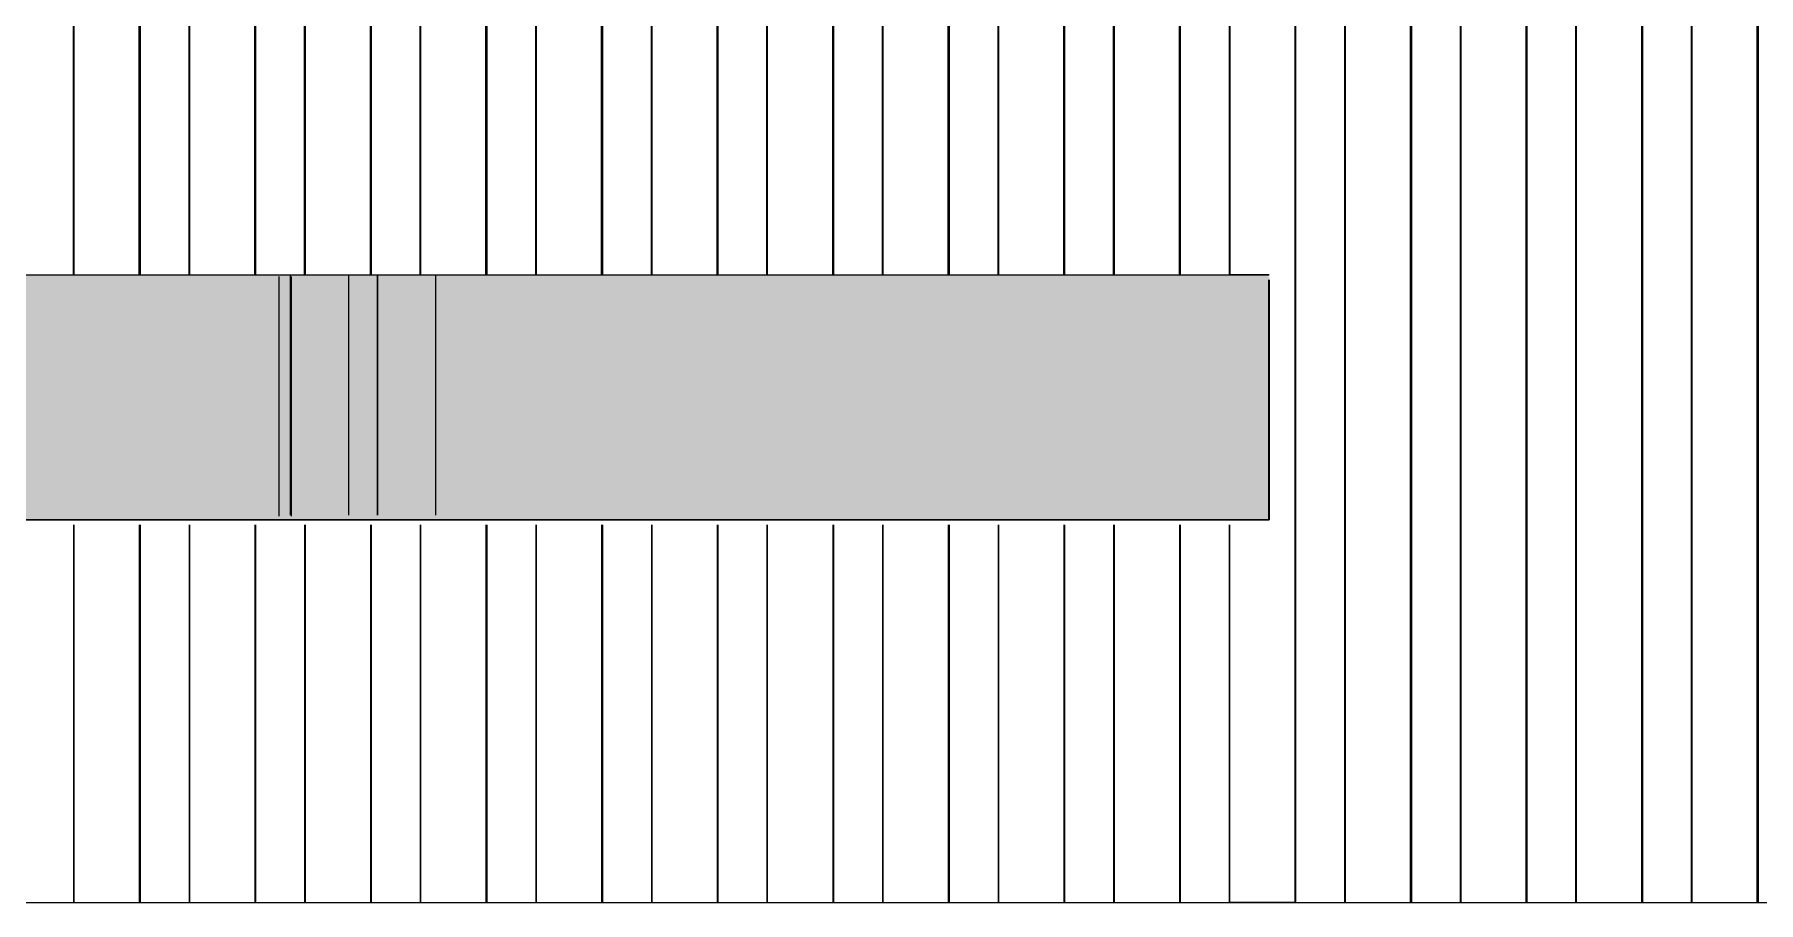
# Model space of a CAD drawing. Header units: millimetres. Extents: x 0 to 84100, y 0 to 59400.
# Drawn here: x 30615 to 34132, y 17710 to 19480 of the extents above; entities that cross this region are included whole.
import ezdxf

# ---------------------------------------------------------------- set-up
doc = ezdxf.new("R2010")
doc.units = ezdxf.units.MM
doc.layers.add('10_見えがかり', color=7, linetype='Continuous', lineweight=13)
doc.layers.add('12_見えがかり（ガラス）', color=5, linetype='Continuous', lineweight=9)

msp = doc.modelspace()

# ---------------------------------------------------------------- hatches: boundary and pattern name
at = {"layer": '12_見えがかり（ガラス）', "true_color": 0xdce9f2}
msp.add_hatch(color=8, dxfattribs=at).paths.add_polyline_path([(33129, 18989.7), (33134, 18984.7), (33134, 18494.7), (33129, 18489.7), (27079, 18489.7), (27074, 18494.7), (27074, 18984.7), (27079, 18989.7)])

# ---------------------------------------------------------------- linework, layer by layer
at = {"layer": '10_見えがかり'}
for points in [[(34129.8, 17709.7), (34129.8, 22286.8)], [(34131.3, 22286.8), (34131.3, 17709.7)], [(33995.5, 17709.7), (33995.5, 22247)], [(33997, 17709.7), (33997, 22247)], [(33894, 17709.7), (33894, 22217)], [(33895.5, 22217), (33895.5, 17709.7)], [(33759.7, 17709.7), (33759.7, 22177.2)], [(33761.2, 17709.7), (33761.2, 22177.2)], [(33658.2, 17709.7), (33658.2, 22147.1)], [(33659.7, 22147.1), (33659.7, 17709.7)], [(33523.9, 17709.7), (33523.9, 22107.3)], [(33525.4, 17709.7), (33525.4, 22107.3)], [(33422.4, 17709.7), (33422.4, 22077.2)], [(33423.9, 22077.2), (33423.9, 17709.7)], [(33288.1, 17709.7), (33288.1, 22037.4)], [(33289.6, 17709.7), (33289.6, 22037.4)], [(33186.5, 17709.7), (33186.5, 22007.3)], [(33188.1, 17709.7), (33188.1, 22007.3)], [(33052.2, 21967.6), (33052.2, 18989.7)], [(33053.8, 21967.6), (33053.8, 18989.7)], [(32950.7, 18989.7), (32950.7, 21937.5)], [(32952.3, 21937.5), (32952.3, 18989.7)], [(32816.4, 18989.7), (32816.4, 21897.7)], [(32818, 18989.7), (32818, 21897.7)], [(32714.9, 18989.7), (32714.9, 21867.6)], [(32716.4, 21867.6), (32716.4, 18989.7)], [(32580.6, 18989.7), (32580.6, 21827.8)], [(32582.1, 18989.7), (32582.1, 21827.8)], [(32479.1, 18989.7), (32479.1, 21797.7)], [(32480.6, 21797.7), (32480.6, 18989.7)], [(32344.8, 18989.7), (32344.8, 21757.9)], [(32346.3, 18989.7), (32346.3, 21757.9)], [(32243.3, 18989.7), (32243.3, 21727.9)], [(32244.8, 21727.9), (32244.8, 18989.7)], [(32109, 18989.7), (32109, 21688.1)], [(32110.5, 18989.7), (32110.5, 21688.1)], [(32007.5, 18989.7), (32007.5, 21658)], [(32009, 21658), (32009, 18989.7)], [(31873.2, 18989.7), (31873.2, 21618.2)], [(31874.7, 18989.7), (31874.7, 21618.2)], [(31771.6, 18989.7), (31771.6, 21588.1)], [(31773.2, 21588.1), (31773.2, 18989.7)], [(31637.3, 18989.7), (31637.3, 21548.3)], [(31638.9, 18989.7), (31638.9, 21548.3)], [(31535.8, 18989.7), (31535.8, 21518.2)], [(31537.3, 21518.2), (31537.3, 18989.7)], [(31401.5, 18989.7), (31401.5, 21478.5)], [(31403.1, 18989.7), (31403.1, 21478.5)], [(31300, 18989.7), (31300, 21448.4)], [(31301.5, 21448.4), (31301.5, 18989.7)], [(31165.7, 18989.7), (31165.7, 21408.6)], [(31167.2, 18989.7), (31167.2, 21408.6)], [(31064.2, 18989.7), (31064.2, 21378.5)], [(31065.7, 21378.5), (31065.7, 18989.7)], [(30929.9, 18989.7), (30929.9, 21338.7)], [(30931.4, 18989.7), (30931.4, 21338.7)], [(30828.4, 18989.7), (30828.4, 21308.6)], [(30829.9, 21308.6), (30829.9, 18989.7)], [(30694.1, 18989.7), (30694.1, 21268.8)], [(30695.6, 18989.7), (30695.6, 21268.8)], [(27065.8, 18989.7), (33133.8, 18989.7)], [(30694.1, 18989.7), (30828.4, 18989.7)], [(30694.1, 18989.7), (30695.6, 18989.7)], [(30695.6, 18989.7), (30829.9, 18989.7)], [(30828.4, 18989.7), (30829.9, 18989.7)], [(30929.9, 18989.7), (31064.2, 18989.7)], [(30929.9, 18989.7), (30931.4, 18989.7)], [(30931.4, 18989.7), (31065.7, 18989.7)], [(31064.2, 18989.7), (31065.7, 18989.7)], [(31113.9, 18497.4), (31113.9, 18986)], [(31137.1, 18499.3), (31137.1, 18989)], [(31139, 18497.6), (31139, 18986.3)], [(31165.7, 18989.7), (31300, 18989.7)], [(31165.7, 18989.7), (31167.2, 18989.7)], [(31167.2, 18989.7), (31301.5, 18989.7)], [(31256.1, 18499.3), (31256.1, 18989)], [(31300, 18989.7), (31301.5, 18989.7)], [(31314.3, 18499.5), (31314.3, 18989.4)], [(31314.9, 18499.7), (31314.9, 18989.7)], [(31401.5, 18989.7), (31535.8, 18989.7)], [(31401.5, 18989.7), (31403.1, 18989.7)], [(31403.1, 18989.7), (31537.3, 18989.7)], [(31433.5, 18499.5), (31433.5, 18989.4)], [(31535.8, 18989.7), (31537.3, 18989.7)], [(31637.3, 18989.7), (31771.6, 18989.7)], [(31637.3, 18989.7), (31638.9, 18989.7)], [(31638.9, 18989.7), (31773.2, 18989.7)], [(31771.6, 18989.7), (31773.2, 18989.7)], [(31873.2, 18989.7), (32007.5, 18989.7)], [(31873.2, 18989.7), (31874.7, 18989.7)], [(31874.7, 18989.7), (32009, 18989.7)], [(32007.5, 18989.7), (32009, 18989.7)], [(32109, 18989.7), (32243.3, 18989.7)], [(32109, 18989.7), (32110.5, 18989.7)], [(32110.5, 18989.7), (32244.8, 18989.7)], [(32243.3, 18989.7), (32244.8, 18989.7)], [(32344.8, 18989.7), (32479.1, 18989.7)], [(32344.8, 18989.7), (32346.3, 18989.7)], [(32346.3, 18989.7), (32480.6, 18989.7)], [(32479.1, 18989.7), (32480.6, 18989.7)], [(32580.6, 18989.7), (32714.9, 18989.7)], [(32580.6, 18989.7), (32582.1, 18989.7)], [(32582.1, 18989.7), (32716.4, 18989.7)], [(32714.9, 18989.7), (32716.4, 18989.7)], [(32816.4, 18989.7), (32950.7, 18989.7)], [(32816.4, 18989.7), (32818, 18989.7)], [(32818, 18989.7), (32952.3, 18989.7)], [(32950.7, 18989.7), (32952.3, 18989.7)], [(33052.2, 18989.7), (33132.3, 18989.7)], [(33052.2, 18989.7), (33053.8, 18989.7)], [(33133.8, 18989.7), (33053.8, 18989.7)], [(33132.3, 18989.7), (33133.8, 18989.7)], [(33132.3, 18979.7), (33132.3, 18489.7)], [(33133.8, 18979.7), (33133.8, 18489.7)], [(33133.8, 18979.7), (33133.8, 18489.7)], [(27065.8, 18489.7), (33133.8, 18489.7)], [(30828.4, 18489.7), (30694.1, 18489.7)], [(30694.1, 18489.7), (30695.6, 18489.7)], [(30694.1, 18479.7), (30694.1, 17709.7)], [(30829.9, 18489.7), (30695.6, 18489.7)], [(30695.6, 17709.7), (30695.6, 18479.7)], [(30828.4, 18489.7), (30829.9, 18489.7)], [(30828.4, 18479.7), (30828.4, 17709.7)], [(30829.9, 18479.7), (30829.9, 17709.7)], [(31064.2, 18489.7), (30929.9, 18489.7)], [(30929.9, 18489.7), (30931.4, 18489.7)], [(30929.9, 18479.7), (30929.9, 17709.7)], [(31065.7, 18489.7), (30931.4, 18489.7)], [(30931.4, 17709.7), (30931.4, 18479.7)], [(31064.2, 18489.7), (31065.7, 18489.7)], [(31064.2, 18479.7), (31064.2, 17709.7)], [(31065.7, 18479.7), (31065.7, 17709.7)], [(31300, 18489.7), (31165.7, 18489.7)], [(31165.7, 18489.7), (31167.2, 18489.7)], [(31165.7, 18479.7), (31165.7, 17709.7)], [(31301.5, 18489.7), (31167.2, 18489.7)], [(31167.2, 17709.7), (31167.2, 18479.7)], [(31300, 18489.7), (31301.5, 18489.7)], [(31300, 18479.7), (31300, 17709.7)], [(31301.5, 18479.7), (31301.5, 17709.7)], [(31535.8, 18489.7), (31401.5, 18489.7)], [(31401.5, 18489.7), (31403.1, 18489.7)], [(31401.5, 18479.7), (31401.5, 17709.7)], [(31537.3, 18489.7), (31403.1, 18489.7)], [(31403.1, 17709.7), (31403.1, 18479.7)], [(31535.8, 18489.7), (31537.3, 18489.7)], [(31535.8, 18479.7), (31535.8, 17709.7)], [(31537.3, 18479.7), (31537.3, 17709.7)], [(31771.6, 18489.7), (31637.3, 18489.7)], [(31637.3, 18489.7), (31638.9, 18489.7)], [(31637.3, 18479.7), (31637.3, 17709.7)], [(31773.2, 18489.7), (31638.9, 18489.7)], [(31638.9, 17709.7), (31638.9, 18479.7)], [(31771.6, 18489.7), (31773.2, 18489.7)], [(31771.6, 18479.7), (31771.6, 17709.7)], [(31773.2, 18479.7), (31773.2, 17709.7)], [(32007.5, 18489.7), (31873.2, 18489.7)], [(31873.2, 18489.7), (31874.7, 18489.7)], [(31873.2, 18479.7), (31873.2, 17709.7)], [(32009, 18489.7), (31874.7, 18489.7)], [(31874.7, 17709.7), (31874.7, 18479.7)], [(32007.5, 18489.7), (32009, 18489.7)], [(32007.5, 18479.7), (32007.5, 17709.7)], [(32009, 18479.7), (32009, 17709.7)], [(32243.3, 18489.7), (32109, 18489.7)], [(32109, 18489.7), (32110.5, 18489.7)], [(32109, 18479.7), (32109, 17709.7)], [(32244.8, 18489.7), (32110.5, 18489.7)], [(32110.5, 17709.7), (32110.5, 18479.7)], [(32243.3, 18489.7), (32244.8, 18489.7)], [(32243.3, 18479.7), (32243.3, 17709.7)], [(32244.8, 18479.7), (32244.8, 17709.7)], [(32479.1, 18489.7), (32344.8, 18489.7)], [(32344.8, 18489.7), (32346.3, 18489.7)], [(32344.8, 18479.7), (32344.8, 17709.7)], [(32480.6, 18489.7), (32346.3, 18489.7)], [(32346.3, 17709.7), (32346.3, 18479.7)], [(32479.1, 18489.7), (32480.6, 18489.7)], [(32479.1, 18479.7), (32479.1, 17709.7)], [(32480.6, 18479.7), (32480.6, 17709.7)], [(32714.9, 18489.7), (32580.6, 18489.7)], [(32580.6, 18489.7), (32582.1, 18489.7)], [(32580.6, 18479.7), (32580.6, 17709.7)], [(32716.4, 18489.7), (32582.1, 18489.7)], [(32582.1, 17709.7), (32582.1, 18479.7)], [(32714.9, 18489.7), (32716.4, 18489.7)], [(32714.9, 18479.7), (32714.9, 17709.7)], [(32716.4, 18479.7), (32716.4, 17709.7)], [(32950.7, 18489.7), (32816.4, 18489.7)], [(32816.4, 18489.7), (32818, 18489.7)], [(32816.4, 18479.7), (32816.4, 17709.7)], [(32952.3, 18489.7), (32818, 18489.7)], [(32818, 17709.7), (32818, 18479.7)], [(32950.7, 18489.7), (32952.3, 18489.7)], [(32950.7, 18479.7), (32950.7, 17709.7)], [(32952.3, 18479.7), (32952.3, 17709.7)], [(33132.3, 18489.7), (33052.2, 18489.7)], [(33052.2, 18489.7), (33053.8, 18489.7)], [(33052.2, 18479.7), (33052.2, 17709.7)], [(33133.8, 18489.7), (33053.8, 18489.7)], [(33053.8, 17709.7), (33053.8, 18479.7)], [(33132.3, 18489.7), (33133.8, 18489.7)], [(26160.6, 17709.7), (34570.2, 17709.7)], [(30694.1, 17709.7), (30828.4, 17709.7)], [(30929.9, 17709.7), (31064.2, 17709.7)], [(31165.7, 17709.7), (31300, 17709.7)], [(31401.5, 17709.7), (31535.8, 17709.7)], [(31637.3, 17709.7), (31771.6, 17709.7)], [(31873.2, 17709.7), (32007.5, 17709.7)], [(32109, 17709.7), (32243.3, 17709.7)], [(32344.8, 17709.7), (32479.1, 17709.7)], [(32580.6, 17709.7), (32714.9, 17709.7)], [(32816.4, 17709.7), (32950.7, 17709.7)], [(33186.5, 17709.7), (33052.2, 17709.7)], [(33288.1, 17709.7), (33422.4, 17709.7)], [(33523.9, 17709.7), (33658.2, 17709.7)], [(33759.7, 17709.7), (33894, 17709.7)], [(33995.5, 17709.7), (34129.8, 17709.7)]]:
    msp.add_lwpolyline(points, dxfattribs=at)
at = {"layer": '12_見えがかり（ガラス）'}
for points in [[(33129.9, 18489.7), (27071.9, 18489.7)], [(29954, 18489.7), (33133, 18489.7)]]:
    msp.add_lwpolyline(points, dxfattribs=at)

doc.saveas('drawing.dxf')
